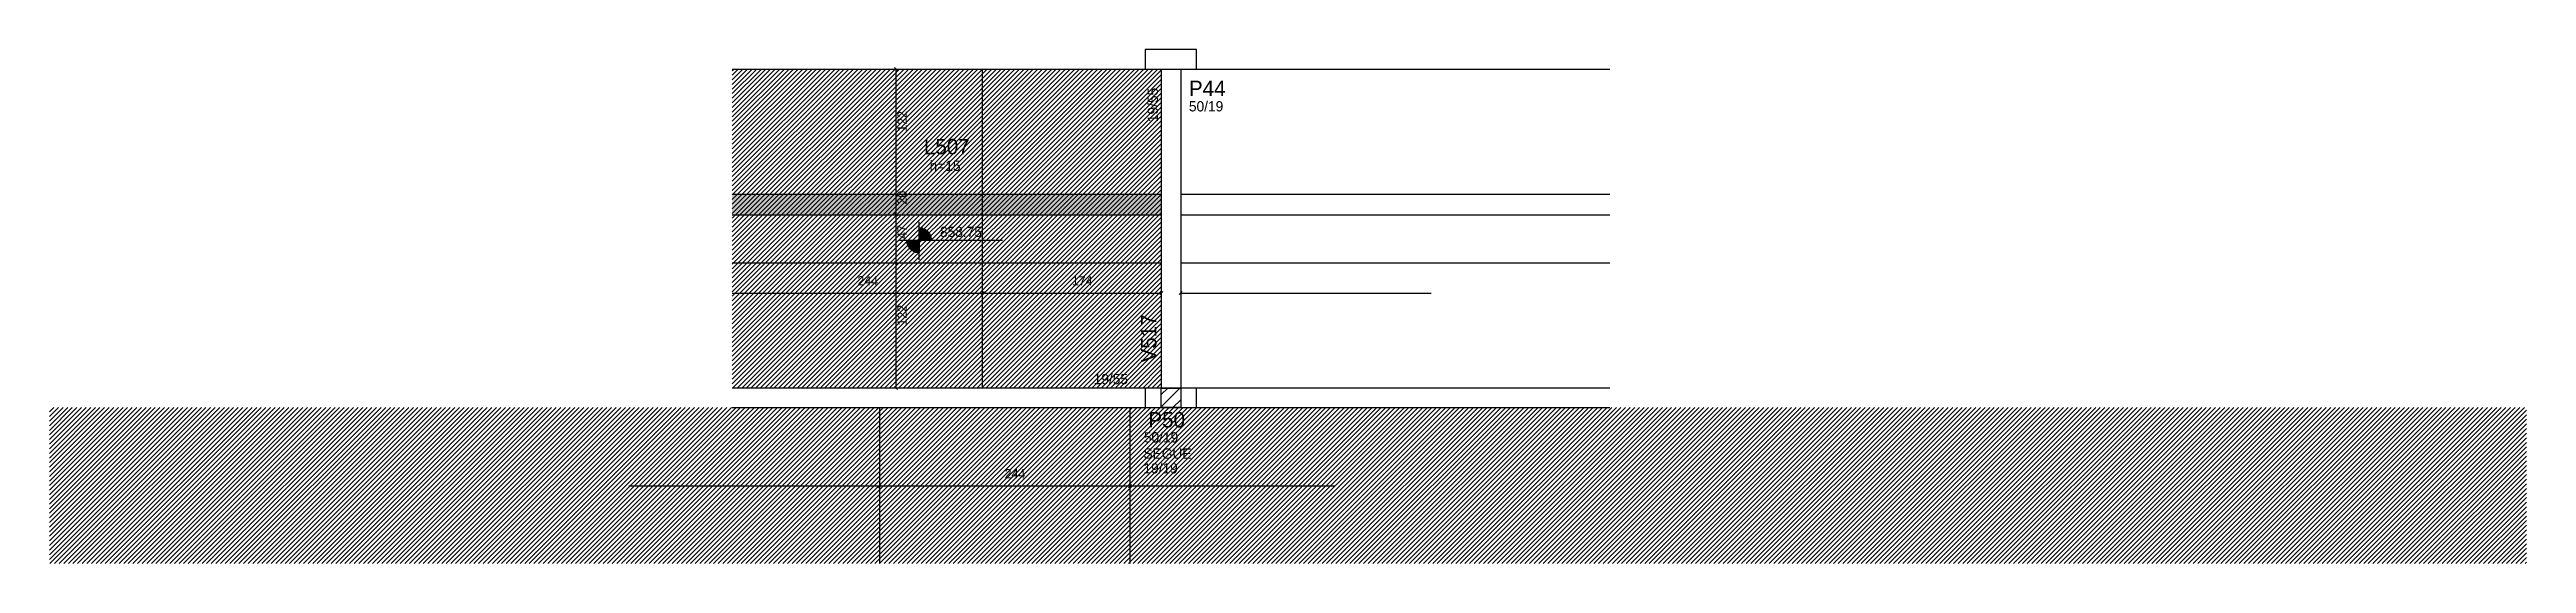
# Model space of a CAD drawing. Header units: metres. Extents: x 3824 to 6237, y 3016 to 3517.
import ezdxf

# ---------------------------------------------------------------- set-up
doc = ezdxf.new("R2010")
doc.units = ezdxf.units.M
for name, color, linetype in [('3', 7, 'Continuous'), ('4', 7, 'Continuous'), ('7', 7, 'Continuous'), ('COTA', 7, 'Continuous'), ('Hachura', 7, 'Continuous'), ('Painéis', 7, 'Continuous'), ('REAPROVEITAMENTO', 7, 'Continuous')]:
    doc.layers.add(name, color=color, linetype=linetype)

msp = doc.modelspace()

# ---------------------------------------------------------------- hatches: boundary and pattern name
at = {"layer": 'Hachura'}
h = msp.add_hatch(color=7, dxfattribs=at)
h.dxf.hatch_style = 1
h.paths.add_polyline_path([(4488.7, 3355.9), (4906.7, 3355.9), (4906.7, 3375.9), (4488.7, 3375.9), (4488.7, 3355.9)])
at = {"layer": 'REAPROVEITAMENTO'}
h = msp.add_hatch(dxfattribs=at)
h.set_pattern_fill('ANSI31')
h.paths.add_polyline_path([(4906.7, 3186.9), (4488.7, 3186.9), (4488.7, 3497.9), (4906.7, 3497.9), (4906.7, 3186.9)])
h = msp.add_hatch(dxfattribs=at)
h.set_pattern_fill('ANSI31')
h.paths.add_polyline_path([(3823.7, 3167.9), (3823.7, 3015.9), (6236.7, 3015.9), (6236.7, 3167.9), (3823.7, 3167.9)])

# ---------------------------------------------------------------- linework, layer by layer
at = {"color": 4, "lineweight": 25}
for p, q in [((4632.2, 3091.3), (4388.2, 3091.3)), ((4876.2, 3091.3), (4632.2, 3091.3)), ((4876.2, 3093.7), (4876.2, 3094.3)), ((5075.7, 3091.3), (4876.2, 3091.3))]:
    msp.add_line(p, q, dxfattribs=at)
at = {"color": 0, "lineweight": 25}
for p, q in [((4633.7, 3092.8), (4630.7, 3089.8)), ((4630.7, 3089.8), (4633.7, 3092.8)), ((4877.7, 3092.8), (4874.7, 3089.8)), ((4874.7, 3089.8), (4877.7, 3092.8))]:
    msp.add_line(p, q, dxfattribs=at)
at = {"layer": '3', "color": 3, "lineweight": 25}
for p, q in [((4906.7, 3497.9), (4906.7, 3186.9)), ((4925.7, 3497.9), (4925.7, 3186.9)), ((4651.7, 3331.1), (4752.1, 3331.1)), ((4658.3, 3331.1), (4683.3, 3331.1)), ((4670.8, 3330.3), (4658.3, 3330.3)), ((4670.8, 3312), (4670.8, 3348.9)), ((4670.8, 3343.6), (4670.8, 3318.6)), ((4670.8, 3343), (4674.6, 3343)), ((4670.8, 3342.2), (4676.5, 3342.2)), ((4670.8, 3341.4), (4677.8, 3341.4)), ((4670.8, 3340.6), (4678.9, 3340.6)), ((4670.8, 3339.8), (4679.7, 3339.8)), ((4670.8, 3339), (4680.4, 3339)), ((4670.8, 3338.2), (4681, 3338.2)), ((4670.8, 3337.4), (4681.5, 3337.4)), ((4670.8, 3336.7), (4682, 3336.7)), ((4670.8, 3335.9), (4682.3, 3335.9)), ((4670.8, 3335.1), (4682.6, 3335.1)), ((4670.8, 3334.3), (4682.9, 3334.3)), ((4670.8, 3333.5), (4683, 3333.5)), ((4670.8, 3332.7), (4683.2, 3332.7)), ((4670.8, 3331.9), (4683.3, 3331.9)), ((4670.8, 3329.5), (4658.4, 3329.5)), ((4670.8, 3328.7), (4658.5, 3328.7)), ((4670.8, 3327.9), (4658.7, 3327.9)), ((4670.8, 3327.1), (4658.9, 3327.1)), ((4670.8, 3326.3), (4659.2, 3326.3)), ((4670.8, 3325.6), (4659.6, 3325.6)), ((4670.8, 3324.8), (4660, 3324.8)), ((4670.8, 3324), (4660.5, 3324)), ((4670.8, 3323.2), (4661.1, 3323.2)), ((4670.8, 3322.4), (4661.8, 3322.4)), ((4670.8, 3321.6), (4662.7, 3321.6)), ((4670.8, 3320.8), (4663.7, 3320.8)), ((4670.8, 3320), (4665, 3320)), ((4670.8, 3319.2), (4666.9, 3319.2)), ((4906.7, 3168.7), (4925, 3186.9)), ((4906.7, 3180.7), (4913, 3186.9)), ((4918, 3167.9), (4925.7, 3175.6))]:
    msp.add_line(p, q, dxfattribs=at)
for points in [[(4488.7, 3497.9), (4891.2, 3497.9)], [(4941.2, 3497.9), (5343.7, 3497.9)], [(4891.2, 3186.9), (4488.7, 3186.9)], [(5343.7, 3186.9), (4941.2, 3186.9)], [(4488.7, 3167.9), (4891.2, 3167.9)], [(4941.2, 3167.9), (5343.7, 3167.9)]]:
    msp.add_lwpolyline(points, dxfattribs=at)
at = {"layer": '7', "color": 7, "lineweight": 25}
for points in [[(4891.2, 3497.9), (4941.2, 3497.9), (4941.2, 3516.9), (4891.2, 3516.9), (4891.2, 3497.9)], [(4891.2, 3167.9), (4941.2, 3167.9), (4941.2, 3186.9), (4891.2, 3186.9), (4891.2, 3167.9)], [(4906.7, 3186.9), (4925.7, 3186.9), (4925.7, 3167.9), (4906.7, 3167.9), (4906.7, 3186.9)]]:
    msp.add_lwpolyline(points, dxfattribs=at)
at = {"layer": 'COTA', "color": 0, "lineweight": 25}
for p, q in [((4649.8, 3496.4), (4646.8, 3499.4)), ((4646.8, 3377.4), (4649.8, 3374.4)), ((4649.8, 3374.4), (4646.8, 3377.4)), ((4646.8, 3357.4), (4649.8, 3354.4)), ((4649.8, 3354.4), (4646.8, 3357.4)), ((4646.8, 3310.4), (4649.8, 3307.4)), ((4649.8, 3307.4), (4646.8, 3310.4)), ((4731.2, 3278), (4734.2, 3281)), ((4734.2, 3281), (4731.2, 3278)), ((4905.2, 3278), (4908.2, 3281)), ((4927.2, 3281), (4924.2, 3278)), ((4646.8, 3188.4), (4649.8, 3185.4))]:
    msp.add_line(p, q, dxfattribs=at)
at = {"layer": 'COTA', "color": 4, "lineweight": 25}
for p, q in [((4648.3, 3497.9), (4648.3, 3375.9)), ((4648.3, 3375.9), (4648.3, 3355.9)), ((4648.3, 3355.9), (4648.3, 3308.9)), ((4648.3, 3308.9), (4648.3, 3186.9)), ((4488.7, 3279.5), (4732.7, 3279.5)), ((4732.7, 3279.5), (4906.7, 3279.5)), ((4925.7, 3279.5), (5169.7, 3279.5))]:
    msp.add_line(p, q, dxfattribs=at)
at = {"layer": 'Painéis', "color": 200, "lineweight": 25}
for p, q in [((4732.7, 3186.9), (4732.7, 3497.9)), ((4488.7, 3375.9), (4906.7, 3375.9)), ((4488.7, 3355.9), (4906.7, 3355.9)), ((4925.7, 3375.9), (5343.7, 3375.9)), ((4925.7, 3355.9), (5343.7, 3355.9)), ((4488.7, 3308.9), (4906.7, 3308.9)), ((4925.7, 3308.9), (5343.7, 3308.9)), ((4632.2, 3167.9), (4632.2, 3015.9)), ((4876.2, 3167.9), (4876.2, 3015.9))]:
    msp.add_line(p, q, dxfattribs=at)

# ---------------------------------------------------------------- texts
at = {"color": 240, "lineweight": 25}
msp.add_text('244', height=9, dxfattribs=at).set_placement((4754.2, 3098.9))
at = {"layer": '3', "color": 3, "lineweight": 25}
msp.add_text('19/55', height=10, rotation=90, dxfattribs=at).set_placement((4903.5, 3446.1))
for s, p in [('50/19', (4933.7, 3456.6)), ('h=15', (4681.1, 3398.6)), ('858.75', (4691.2, 3334.2)), ('19/55', (4840.9, 3190.7)), ('50/19', (4889.8, 3133.9)), ('SEGUE', (4889.4, 3118.1)), ('19/19', (4889.4, 3103.7))]:
    msp.add_text(s, height=10, dxfattribs=at).set_placement(p)
at = {"layer": '4', "color": 4, "lineweight": 25}
for s, p in [('P44', (4933.7, 3471.6)), ('L507', (4675.5, 3414.8)), ('P50', (4894.2, 3148.5))]:
    msp.add_text(s, height=15, dxfattribs=at).set_placement(p)
msp.add_text('V517', height=15, rotation=90, dxfattribs=at).set_placement((4902, 3211.9))
at = {"layer": 'COTA', "color": 240, "lineweight": 25}
for s, p in [('122', (4658.7, 3436.9)), ('20', (4658.7, 3365.9)), ('47', (4658.7, 3332.4)), ('122', (4658.7, 3247.9))]:
    msp.add_text(s, height=9, rotation=90, dxfattribs=at).set_placement(p)
for s, p in [('244', (4610.7, 3287)), ('174', (4819.7, 3287))]:
    msp.add_text(s, height=9, dxfattribs=at).set_placement(p)

doc.saveas('drawing.dxf')
